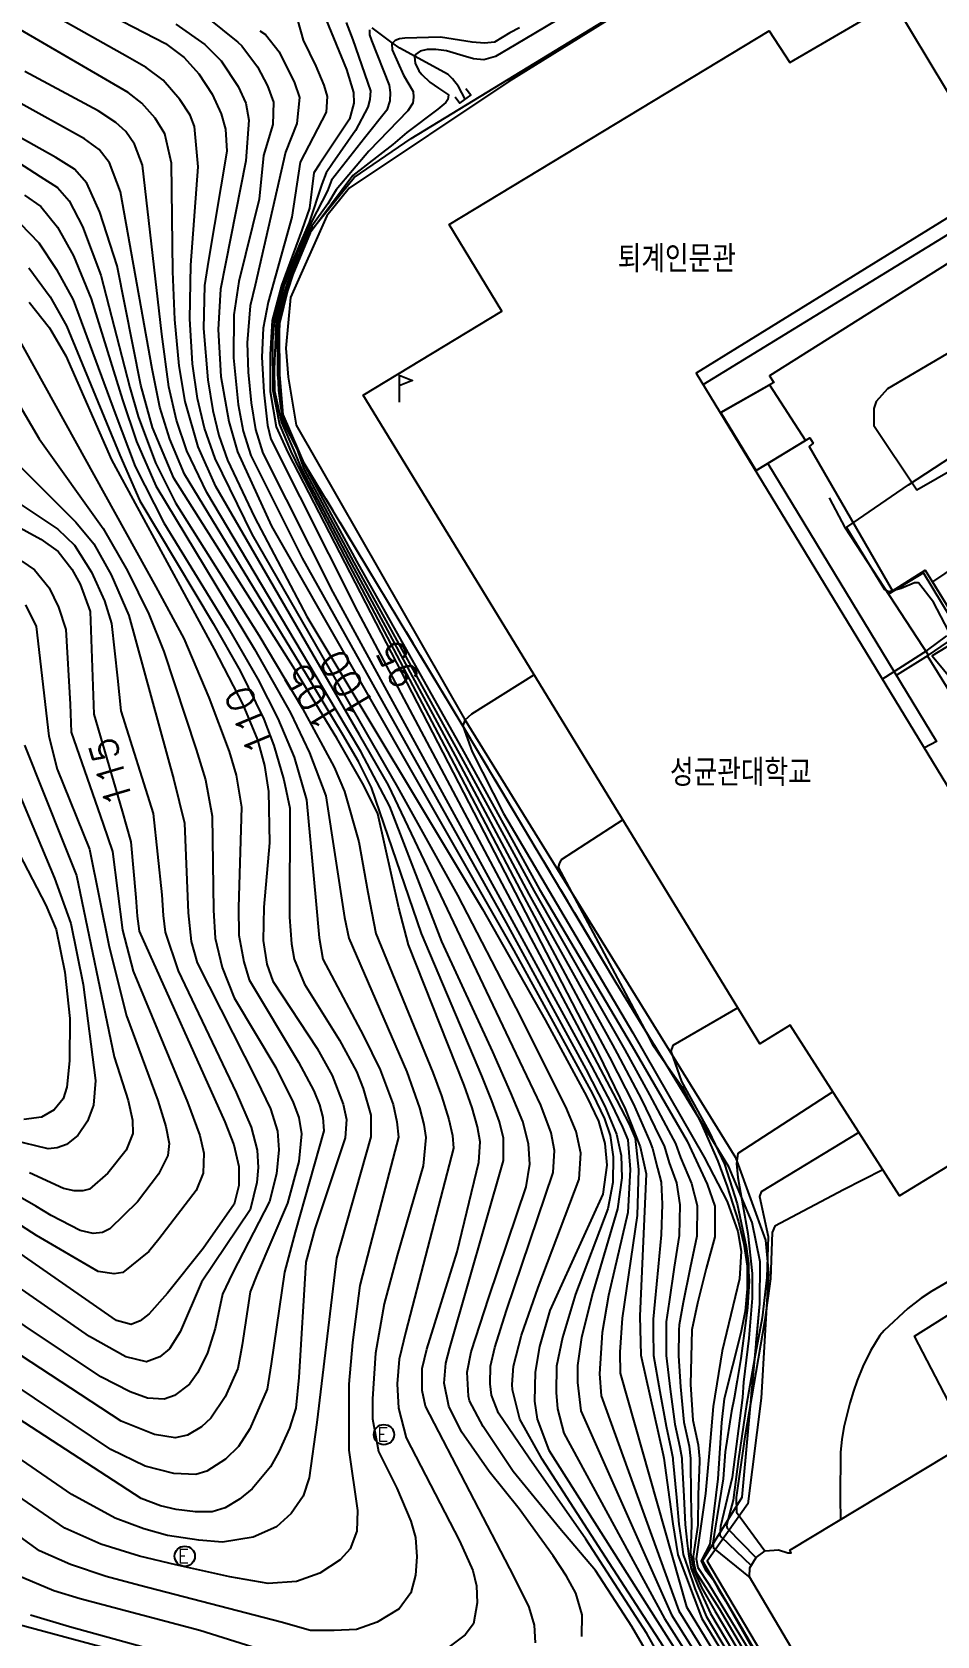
# Model space of a CAD drawing. Header units: feet. Extents: x 197796 to 199821, y 552499 to 555392.
# Drawn here: x 199208 to 199275, y 554318.5 to 554437.2 of the extents above; entities that cross this region are included whole.
import ezdxf
from ezdxf.enums import TextEntityAlignment as Align

# ---------------------------------------------------------------- set-up
doc = ezdxf.new("R2010")
doc.units = ezdxf.units.FT
doc.header["$MEASUREMENT"] = 0
doc.linetypes.add('ANYANG1', pattern=[11.5, 6, -1, 1, -1.5, 1, -1])
for name, color, linetype in [('AAA008', 7, 'CONTINUOUS'), ('AAB114', 7, 'CONTINUOUS'), ('AAC006', 7, 'ANYANG1'), ('ADA085', 1, 'CONTINUOUS'), ('AE150', 7, 'CONTINUOUS'), ('AE340', 7, 'CONTINUOUS'), ('AZ0202', 7, 'CONTINUOUS'), ('AZ0801', 7, 'CONTINUOUS'), ('BA003', 5, 'CONTINUOUS'), ('CA0011', 7, 'CONTINUOUS'), ('CAA001', 7, 'CONTINUOUS'), ('CAA002', 30, 'CONTINUOUS'), ('ZC002', 7, 'CONTINUOUS')]:
    doc.layers.add(name, color=color, linetype=linetype)
doc.styles.add('GHS', font='ROMANS', dxfattribs={"bigfont": 'NGSW.shx'})
doc.styles.add('NGSW', font='ROMANS.shx', dxfattribs={"bigfont": 'NGSW.shx'})

# ---------------------------------------------------------------- blocks, each defined once
blk = doc.blocks.new('AZ0202')
at = {"layer": 'AZ0202'}
blk.add_circle((0, 0), 0.75, dxfattribs=at)
at = {"layer": 'AZ0202', "style": 'GHS'}
blk.add_text('E', height=1, dxfattribs=at).set_placement((-0.5, -0.48))
blk = doc.blocks.new('AAB114')
at = {"layer": 'AAB114'}
for points in [[(0, 2), (1, 1.6), (0, 1.2)], [(0, 2), (0, 0)]]:
    blk.add_lwpolyline(points, dxfattribs=at)

msp = doc.modelspace()

# ---------------------------------------------------------------- linework, layer by layer
at = {"layer": 'AAA008', "color": 255}
for points in [[(199341.64, 554393.55), (199272.21, 554351.12), (199264.12, 554363.74), (199261.89, 554362.36), (199232.52, 554410.36), (199242.78, 554416.59), (199238.88, 554423), (199262.56, 554437.34), (199264.09, 554435), (199271.77, 554439.46), (199276.99, 554430.76)], [(199277.38, 554424.49), (199257.17, 554411.99), (199278.52, 554376.89)], [(199266.1, 554314.48), (199261.12, 554322.92), (199261.13, 554323.59), (199261.62, 554324.35), (199262.28, 554324.85), (199263.26, 554324.92), (199263.95, 554324.69), (199264.2, 554324.7), (199264.1, 554324.9), (199277.39, 554332.92), (199273.32, 554340.72), (199290.23, 554351.36), (199295.41, 554342.57), (199292.05, 554340.51), (199294.31, 554336.73), (199299.77, 554340.19), (199318.61, 554309.3)]]:
    msp.add_lwpolyline(points, dxfattribs=at)
at = {"layer": 'AAC006', "color": 255}
msp.add_lwpolyline([(199270.41, 554302.29), (199257.63, 554324.09), (199260.56, 554328.82), (199261.88, 554343.11), (199261.91, 554346.24), (199261.3, 554349.15), (199259.58, 554353.25), (199251.25, 554366.88), (199239.86, 554385.97), (199228.09, 554405.45), (199226.52, 554408.82), (199226.2, 554411.88), (199226.19, 554415.26), (199226.87, 554418.3), (199228.58, 554422.42)], dxfattribs=at)
at = {"layer": 'ADA085', "color": 255}
for points in [[(199258.9, 554443.28), (199243.3, 554433.58), (199231.49, 554425.69), (199229.83, 554423.64), (199227.14, 554417.6), (199226.8, 554413.85), (199226.97, 554411.7), (199227.56, 554408.14), (199240.01, 554386.44), (199260.09, 554353.94), (199262.29, 554347.83), (199262.51, 554345.41), (199261.97, 554336.13), (199260.99, 554328.32), (199257.99, 554324.08), (199280.71, 554285.74)], [(199276.1, 554427.16), (199278.09, 554423.87), (199278.5, 554423.24), (199278.56, 554422.2), (199278.14, 554421.59), (199262.59, 554411.81), (199262.92, 554411.31), (199258.99, 554409.09)], [(199261.61, 554404.8), (199265.59, 554407.2), (199265.83, 554406.82), (199265.54, 554406.58), (199271.69, 554395.9), (199274.11, 554397.43), (199277.09, 554392.59), (199274.63, 554391.09), (199277.02, 554388.19), (199278.33, 554388.69), (199281.46, 554383.72), (199281.41, 554383.43), (199276.93, 554380.43)]]:
    msp.add_lwpolyline(points, dxfattribs=at)
msp.add_lwpolyline([(199279.7, 554406.89), (199277.25, 554410.77), (199282.66, 554414.12), (199282.31, 554415.37), (199281.9, 554416.17), (199280.61, 554416.28), (199271.32, 554410.85), (199270.5, 554409.91), (199270.32, 554409.37), (199270.32, 554408.12), (199273.51, 554403.37), (199277.84, 554405.85), (199281.29, 554401.08), (199278.96, 554400.07), (199281.47, 554396.01), (199285.01, 554397.9), (199285.17, 554398.61)], close=True, dxfattribs=at)
at = {"layer": 'AE150', "color": 255}
for points in [[(199265.27, 554407.01), (199261.61, 554404.8), (199258.99, 554409.09), (199262.59, 554411.13)], [(199279.23, 554399.63), (199274.65, 554396.55), (199276.73, 554393.18), (199281.29, 554396.3)]]:
    msp.add_lwpolyline(points, close=True, dxfattribs=at)
at = {"layer": 'AE340', "color": 255}
msp.add_lwpolyline([(199239.32, 554432.45), (199239.68, 554431.97), (199240.48, 554432.57), (199240.12, 554433.05)], dxfattribs=at)
at = {"layer": 'AZ0801', "color": 255}
for points in [[(199270.41, 554302.29), (199257.63, 554324.09), (199260.56, 554328.82), (199261.88, 554343.11), (199261.91, 554346.24), (199261.3, 554349.15), (199259.58, 554353.25), (199251.25, 554366.88), (199239.86, 554385.97), (199228.09, 554405.45), (199226.52, 554408.82), (199226.2, 554411.88), (199226.19, 554415.26), (199226.87, 554418.3), (199228.58, 554422.42), (199231.85, 554426.47), (199236.07, 554429.36), (199261.03, 554444.62), (199260.94, 554444.94)], [(199257.68, 554411.16), (199277.64, 554423.39), (199277.03, 554424.27)], [(199262.46, 554405.31), (199274.96, 554384.73), (199274.07, 554384.27)], [(199272.07, 554389.7), (199274.36, 554391.13), (199268.22, 554400.53), (199267.04, 554402.77)], [(199274.36, 554391.13), (199276.71, 554392.74), (199273.99, 554397.22), (199271.41, 554395.65)], [(199279.08, 554383.27), (199276.47, 554387.57), (199274.29, 554391.09)]]:
    msp.add_lwpolyline(points, dxfattribs=at)
at = {"layer": 'BA003', "color": 255}
msp.add_lwpolyline([(199240.08, 554432.27), (199239.57, 554433.21), (199239.14, 554433.77), (199238.82, 554434.09), (199235.23, 554436.05), (199234.67, 554436.44), (199233.2, 554437.56)], dxfattribs=at)
at = {"layer": 'CAA001', "color": 255}
for points, elevation in [([(199206.8, 554442.14), (199217.89, 554436.4), (199219.28, 554435.36), (199220.36, 554434.14), (199221.35, 554432.65), (199222.02, 554431.2), (199222.34, 554430.06), (199222.43, 554428.43), (199221.08, 554420.37), (199220.78, 554418.49), (199220.7, 554415.31), (199221.02, 554411.5), (199221.4, 554409.24), (199221.83, 554407.39), (199222.48, 554405.55), (199224.48, 554401.34), (199228.36, 554394), (199241.36, 554372.32), (199245.98, 554364.14), (199249.07, 554358.44), (199249.93, 554356.63), (199250.42, 554354.98), (199250.55, 554353.38), (199250.26, 554351.23), (199247.2, 554344.54), (199246.33, 554342.62), (199245.57, 554339.96), (199245.26, 554338.06), (199245.2, 554335.91), (199245.4, 554334.58), (199246.27, 554332.28), (199254.94, 554318.61), (199259.56, 554311.4)], 100), ([(199229.76, 554438.2), (199231.28, 554434.47), (199231.8, 554432.78), (199231.82, 554431.99), (199231.52, 554430.79), (199229.28, 554427.47), (199228.87, 554426.83), (199228.55, 554424.22), (199227.98, 554422.57), (199226.48, 554418.48), (199225.79, 554415.89), (199225.64, 554413.37), (199225.63, 554410.63), (199226.08, 554408.02), (199226.95, 554406.13), (199247.22, 554366.88), (199249.91, 554361.67), (199251.91, 554357.55), (199253.03, 554354.74), (199253.46, 554352.75), (199253.01, 554342.2), (199253.08, 554339.32), (199254.73, 554331.95), (199254.78, 554331.71), (199255.43, 554326.83), (199255.82, 554324.54), (199257.59, 554319.83), (199259.86, 554316.12)], 95), ([(199245.27, 554318.03), (199245.21, 554319.35), (199244.82, 554320.68), (199243.71, 554322.92), (199237.13, 554335.55), (199236.9, 554336.72), (199236.9, 554338.34), (199237.24, 554339.76), (199239.48, 554346.98), (199241.08, 554353.61), (199241.18, 554355.1), (199240.98, 554356.23), (199240.58, 554357.63), (199239.99, 554359.31), (199235.87, 554369.7), (199235.16, 554372.43), (199233.6, 554379.39), (199232.57, 554381.48), (199230.58, 554384.99), (199227.46, 554390.07), (199218.51, 554404.22), (199216.92, 554407.97), (199216.07, 554411.1), (199214.31, 554419.94), (199213.04, 554423.92), (199212.07, 554426.06), (199211.17, 554427.1), (199209.78, 554427.95), (199205.48, 554430.36)], 105), ([(199207.81, 554417.24), (199209.3, 554415.34), (199210.53, 554413.28), (199213.91, 554405.59), (199221.49, 554391.57), (199223.62, 554387.48), (199224.7, 554384.86), (199225.22, 554382.95), (199225.52, 554381.03), (199225.58, 554377.24), (199225.16, 554372.47), (199225.13, 554370.02), (199225.4, 554368.25), (199225.83, 554367), (199229.12, 554362.02), (199230.23, 554360.02), (199231.05, 554357.9), (199231.28, 554356.77), (199231.18, 554355.41), (199228.94, 554348.66), (199228.28, 554346.2), (199227.76, 554337.67), (199227.53, 554335.39), (199227.07, 554333.92), (199226.28, 554332.17), (199225.66, 554331.07), (199224.31, 554329.44), (199223.36, 554328.67), (199222.3, 554328.02), (199221.35, 554327.72), (199220.11, 554327.72), (199218.68, 554327.9), (199217.52, 554328.17), (199216.09, 554328.72), (199204.93, 554335.97)], 110), ([(199203.19, 554402.69), (199208.68, 554399.72), (199209.95, 554398.81), (199210.97, 554397.5), (199211.59, 554396.39), (199212.33, 554394.36), (199212.59, 554386.75), (199214.68, 554379.59), (199215.32, 554377.32), (199215.7, 554373.2), (199215.8, 554371.8), (199215.94, 554370.7), (199222.29, 554356.59), (199222.95, 554354.88), (199223.32, 554353.29), (199223.31, 554351.87), (199222.98, 554350.51), (199220.67, 554347.21), (199218.03, 554343.92), (199216.69, 554342.39), (199216.03, 554341.87), (199215.36, 554341.6), (199214.27, 554341.89), (199204.84, 554348.42)], 115), ([(199245.17, 554389.68), (199240.55, 554386.75), (199240.04, 554386.32), (199239.9, 554385.9), (199240.58, 554383.98), (199242.92, 554379.4), (199252.49, 554363.18), (199257.77, 554353.97), (199259.45, 554350.7), (199260.24, 554348.47), (199260.49, 554347.02), (199260.37, 554344.98), (199259.09, 554339.65), (199258.43, 554335.52), (199258.12, 554332.06), (199257.85, 554329.08), (199257.17, 554324.25), (199257.28, 554323.61), (199258.11, 554322.37), (199261.42, 554316.96)], 90), ([(199205.36, 554379.66), (199209.04, 554372.63), (199209.81, 554370.82), (199210.44, 554367.67), (199210.81, 554364.23), (199210.8, 554361.1), (199210.59, 554359.16), (199210.31, 554358.3), (199209.65, 554357.47), (199208.71, 554356.93), (199207.4, 554356.77)], 120), ([(199270.97, 554353.05), (199268.06, 554351.55), (199263, 554348.86), (199262.78, 554348.39), (199262.66, 554344.96), (199262.24, 554341.94), (199260.78, 554333.27), (199260.12, 554328.78), (199260.14, 554327.71), (199262.25, 554324.83)], 85), ([(199207.9, 554320.1), (199210.79, 554319.24), (199219.81, 554316.75)], 105)]:
    msp.add_lwpolyline(points, dxfattribs=dict(at, elevation=elevation))
at = {"layer": 'CAA002', "color": 255}
for points, elevation in [([(199256.99, 554314.28), (199250.46, 554324.38), (199245.76, 554331.63), (199244.12, 554334.59), (199243.58, 554336.75), (199243.54, 554337.15), (199243.64, 554338.52), (199244.24, 554340.8), (199245.48, 554344.33), (199248.5, 554352.35), (199248.64, 554354.28), (199248.29, 554355.88), (199247.52, 554357.69), (199243.85, 554365.03), (199239.52, 554373.37), (199235.08, 554381.35), (199224.3, 554400.07), (199221.57, 554405.67), (199220.79, 554407.92), (199220.27, 554410.11), (199219.89, 554412.69), (199219.69, 554416.03), (199219.77, 554419.99), (199220.32, 554427.26), (199220.04, 554430.24), (199219.73, 554431.09), (199218.96, 554432.25), (199217.72, 554433.67), (199216.47, 554434.63), (199215.07, 554435.4), (199208.27, 554439.22)], 101), ([(199254.91, 554316.25), (199253.51, 554318.72), (199249, 554325.7), (199244.81, 554331.71), (199242.55, 554335.04), (199242.02, 554336.36), (199241.91, 554337.19), (199241.94, 554338.51), (199242.26, 554339.89), (199243.12, 554342.62), (199246.59, 554352.84), (199246.68, 554354.46), (199246.44, 554355.77), (199245.68, 554357.83), (199243.59, 554362.17), (199234.4, 554381.51), (199232.24, 554385.24), (199221.62, 554403.62), (199220.3, 554406.55), (199219.34, 554409.9), (199218.9, 554412.53), (199218.58, 554415.96), (199218.44, 554419.53), (199218.33, 554427.55), (199217.84, 554429.72), (199217.13, 554430.88), (199216.15, 554431.98), (199215.13, 554432.76), (199207.17, 554437.41)], 102), ([(199218.66, 554437.82), (199220.81, 554436.31), (199222.01, 554435.11), (199223.28, 554433.22), (199223.83, 554431.98), (199224.06, 554430.72), (199223.85, 554427.72), (199222.33, 554420.09), (199221.96, 554418.22), (199221.8, 554415.23), (199222, 554411.74), (199222.57, 554408.41), (199223.22, 554406.17), (199225.75, 554400.67), (199243.67, 554369.28), (199249.49, 554358.66), (199250.38, 554356.82), (199250.81, 554355.58), (199251.03, 554353.99), (199250.99, 554352.11), (199250.64, 554350.15), (199248.24, 554343.83), (199247.27, 554340.64), (199246.84, 554338.5), (199246.8, 554336.57), (199246.91, 554335.34), (199247.37, 554333.55), (199254.83, 554319.84), (199259.37, 554312.7)], 99), ([(199220.99, 554438.31), (199223.24, 554436.49), (199223.54, 554436.23), (199224.7, 554434.66), (199225.45, 554433.27), (199225.89, 554432.06), (199225.85, 554430.4), (199225.15, 554428.11), (199224.82, 554424.87), (199223.31, 554418.79), (199222.94, 554416.32), (199222.92, 554413.14), (199223.28, 554409.67), (199223.64, 554407.71), (199224.22, 554405.9), (199228, 554398.31), (199243.1, 554371.32), (199249.01, 554360.48), (199250.42, 554357.75), (199251.26, 554355.69), (199251.62, 554354.1), (199251.67, 554352.45), (199251.35, 554350.16), (199249.53, 554343.95), (199248.69, 554340.63), (199248.39, 554338.55), (199248.38, 554337.3), (199248.62, 554335.2), (199255.33, 554320.1), (199260.45, 554311.98)], 98), ([(199227.68, 554438.04), (199228.09, 554436.64), (199229.03, 554434.72), (199229.62, 554433.3), (199229.86, 554432.46), (199229.78, 554431.32), (199227.86, 554427.62), (199227.25, 554423.55), (199225.48, 554417.24), (199225.11, 554415.32), (199225.02, 554413.18), (199225.16, 554410.59), (199225.45, 554408.15), (199225.69, 554407.12), (199232.11, 554394.37), (199249.85, 554360.93), (199251.28, 554358.22), (199252.21, 554356.41), (199252.65, 554355.39), (199252.91, 554353.07), (199252.81, 554349.67), (199251.68, 554342.07), (199251.51, 554339.54), (199251.54, 554337.98), (199256.45, 554320.71), (199261.28, 554312.75)], 96), ([(199231.27, 554437.95), (199231.77, 554436.66), (199233.06, 554432.89), (199233.01, 554432.26), (199232.86, 554431.68), (199231.95, 554429.96), (199230.26, 554427.52), (199229.78, 554426.82), (199229.46, 554425.98), (199228.52, 554423.14), (199227.77, 554421.4), (199226.78, 554419.02), (199226.45, 554417.91), (199225.94, 554415.83), (199225.82, 554414.33), (199225.84, 554410.72), (199226.32, 554408.2), (199227.18, 554406.2), (199227.85, 554404.76), (199231.48, 554397.8), (199239.02, 554383.52), (199244.41, 554373.25), (199247.67, 554367.15), (199250.44, 554361.98), (199250.75, 554361.38), (199252.52, 554357.89), (199253.73, 554355.14), (199253.94, 554354.62), (199254.31, 554353.15), (199254.57, 554352.12), (199254.65, 554350.5), (199254.58, 554348.23), (199254.35, 554345.87), (199254.11, 554343.3), (199253.98, 554341.99), (199253.99, 554341.13), (199254.01, 554339.31), (199254.48, 554336.63), (199254.94, 554334.07), (199255.3, 554332.44), (199255.44, 554331.7), (199255.45, 554331.58), (199255.71, 554328.8), (199255.89, 554326.81), (199256.1, 554325.34), (199256.21, 554324.58), (199256.55, 554323.59), (199257.07, 554322.06), (199257.91, 554320.01), (199260.09, 554316.36)], 94), ([(199233, 554437.41), (199233, 554437.04), (199233.14, 554436.61), (199234.45, 554433.3), (199234.53, 554432.76), (199234.5, 554432.14), (199234.28, 554431.45), (199232.63, 554429.39), (199230.19, 554426.27), (199229.88, 554425.5), (199228.7, 554423.2), (199227.62, 554420.85), (199226.66, 554418.45), (199226.09, 554415.92), (199225.94, 554412.26), (199225.96, 554410.69), (199226.47, 554408.35), (199227.4, 554406.27), (199227.99, 554404.84), (199231.66, 554397.89), (199239.33, 554383.68), (199244.79, 554373.45), (199248.13, 554367.42), (199250.97, 554362.29), (199251.31, 554361.65), (199253.12, 554358.24), (199254.42, 554355.54), (199254.79, 554354.81), (199255.17, 554353.55), (199255.7, 554352.07), (199255.95, 554350.45), (199255.9, 554348.18), (199255.53, 554345.83), (199255.16, 554343.26), (199254.94, 554341.78), (199254.94, 554341.15), (199254.94, 554339.29), (199255.24, 554336.8), (199255.6, 554334.22), (199255.97, 554332.52), (199256.1, 554331.69), (199256.1, 554331.54), (199256.25, 554328.87), (199256.36, 554326.79), (199256.5, 554325.41), (199256.6, 554324.61), (199256.8, 554323.51), (199257.35, 554322.16), (199258.23, 554320.2), (199260.4, 554316.55)], 93), ([(199244.09, 554437.55), (199243.38, 554437.18), (199242.24, 554436.5), (199241.51, 554436.41), (199240.6, 554436.5), (199238.25, 554436.87), (199235.61, 554436.78), (199235.21, 554436.75), (199234.9, 554436.61), (199234.65, 554436.36), (199234.67, 554435.93), (199235.5, 554434.06), (199236.23, 554432.84), (199236.26, 554432.42), (199236.2, 554431.97), (199235.84, 554431.4), (199232.94, 554428.42), (199230.53, 554425.56), (199229.91, 554424.52), (199228.73, 554422.87), (199228.25, 554421.88), (199227.35, 554419.86), (199226.78, 554418.3), (199226.21, 554415.89), (199226.21, 554415.02), (199226.18, 554412.5), (199226.26, 554410.72), (199226.41, 554409.55), (199226.62, 554408.32), (199227.63, 554406.34), (199228.14, 554404.91), (199231.84, 554397.99), (199239.63, 554383.84), (199245.17, 554373.65), (199248.58, 554367.69), (199251.49, 554362.6), (199251.88, 554361.93), (199253.72, 554358.59), (199255.12, 554355.94), (199255.64, 554354.99), (199256.02, 554353.94), (199256.83, 554352.02), (199257.24, 554350.4), (199257.22, 554348.13), (199256.72, 554345.78), (199256.21, 554343.22), (199255.91, 554341.57), (199255.89, 554341.17), (199255.87, 554339.27), (199256, 554336.97), (199256.25, 554334.37), (199256.64, 554332.6), (199256.76, 554331.67), (199256.75, 554331.5), (199256.78, 554328.94), (199256.82, 554326.77), (199256.74, 554324.66), (199256.98, 554323.48), (199257.57, 554322.14), (199258.55, 554320.39), (199260.71, 554316.74)], 92), ([(199247.51, 554438.51), (199243.82, 554436.33), (199242.31, 554435.44), (199241.45, 554435.19), (199240.7, 554435.26), (199239.93, 554435.49), (199238.7, 554435.86), (199237.91, 554435.95), (199237.27, 554435.94), (199236.75, 554435.83), (199236.4, 554435.59), (199236.32, 554435.4), (199236.36, 554434.94), (199236.65, 554434.38), (199236.87, 554434.09), (199237.45, 554433.54), (199238.1, 554433.09), (199238.84, 554432.6), (199238.8, 554432.25), (199238.64, 554432.03), (199238.06, 554431.53), (199235.76, 554429.82), (199234.73, 554428.92), (199231.76, 554426.63), (199228.61, 554422.39), (199227.32, 554419.29), (199226.93, 554418.09), (199226.33, 554415.68), (199226.3, 554415.05), (199226.32, 554411.87), (199226.59, 554408.95), (199228.29, 554404.99), (199232.02, 554398.08), (199239.94, 554383.99), (199245.55, 554373.84), (199252.44, 554362.2), (199256.49, 554355.17), (199257.97, 554351.98), (199258.54, 554350.34), (199258.54, 554348.07), (199257.9, 554345.73), (199257.26, 554343.17), (199256.84, 554341.19), (199256.76, 554337.14), (199256.91, 554334.51), (199257.31, 554332.68), (199257.42, 554331.66), (199257.41, 554331.46), (199257.32, 554329.01), (199257.28, 554326.75), (199256.95, 554324.44), (199257.02, 554323.76), (199257.15, 554323.29), (199258.87, 554320.57), (199261.02, 554316.93)], 91), ([(199224.87, 554437.34), (199225.29, 554437.05), (199226.31, 554435.78), (199227.45, 554433.49), (199227.81, 554432.41), (199227.62, 554430.47), (199226.78, 554428.36), (199224.52, 554418.5), (199224.17, 554416.97), (199223.95, 554414.25), (199224.01, 554412.07), (199224.24, 554409.81), (199224.55, 554407.84), (199225.09, 554406.08), (199230.27, 554395.79), (199249.43, 554360.71), (199250.85, 554357.99), (199251.72, 554356.19), (199252.11, 554355.26), (199252.29, 554353.06), (199252.11, 554349.88), (199250.69, 554343.74), (199250.21, 554341.01), (199250.01, 554337.95), (199250.14, 554336.32), (199255.88, 554320.4), (199260.82, 554312.47)], 97), ([(199253.53, 554317.29), (199252.41, 554319.24), (199249.71, 554323.39), (199247.08, 554326.49), (199243.62, 554330.71), (199241.4, 554334.05), (199240.39, 554335.94), (199240.31, 554336.3), (199240.22, 554338.06), (199240.52, 554339.58), (199241.83, 554343.59), (199244.59, 554351.78), (199244.85, 554353.46), (199244.76, 554354.97), (199244.33, 554356.62), (199243.46, 554358.73), (199242.11, 554361.78), (199238.35, 554369.93), (199234.49, 554379.94), (199232.35, 554383.99), (199230.53, 554387.06), (199220.96, 554403.17), (199219.48, 554406.26), (199218.7, 554408.52), (199218.15, 554410.99), (199217.62, 554414.89), (199216.18, 554427.4), (199215.61, 554428.95), (199214.95, 554429.87), (199214.23, 554430.54), (199212.91, 554431.4), (199207.48, 554434.33)], 103), ([(199248.7, 554318.5), (199248.72, 554320.11), (199248.27, 554321.71), (199247.56, 554322.96), (199246.58, 554324.48), (199244.08, 554327.95), (199241.85, 554330.72), (199239.8, 554333.66), (199238.86, 554335.55), (199238.52, 554337.26), (199238.63, 554338.73), (199238.93, 554339.86), (199242.9, 554353.73), (199242.92, 554355.37), (199242.61, 554356.6), (199242.05, 554358.15), (199241.31, 554359.99), (199236.83, 554370.53), (199233.14, 554381.34), (199232.17, 554383.26), (199231, 554385.29), (199227.86, 554390.45), (199219.3, 554404.53), (199218.21, 554407.11), (199217.48, 554409.48), (199216.91, 554412.31), (199214.56, 554425.41), (199213.74, 554427.57), (199212.98, 554428.56), (199211.9, 554429.33), (199206.74, 554432.21)], 104), ([(199202.94, 554430.2), (199208.62, 554426.55), (199209.91, 554425.73), (199210.77, 554424.76), (199211.75, 554422.84), (199213.1, 554419.26), (199215.25, 554410.93), (199215.86, 554408.78), (199217.16, 554405.36), (199218.63, 554402.41), (199224.8, 554392.6), (199228.04, 554387.18), (199230.37, 554382.83), (199231.15, 554381.03), (199232.21, 554377.31), (199232.86, 554373.58), (199233.45, 554370.54), (199237.69, 554360.25), (199238.31, 554358.51), (199238.86, 554356.77), (199239.14, 554355.58), (199239.21, 554354.64), (199235.68, 554341.07), (199235.18, 554339.03), (199235.03, 554337.21), (199235.15, 554335.39), (199235.7, 554333.2), (199239.65, 554325.57), (199240.65, 554323.39), (199240.9, 554322.24), (199240.97, 554320.99), (199240.69, 554319.45), (199240.08, 554318.63), (199238.68, 554317.6)], 106), ([(199207.46, 554425.16), (199208.68, 554424.32), (199209.9, 554422.8), (199211.08, 554420.67), (199212.39, 554417.51), (199214.7, 554410.02), (199215.74, 554406.93), (199217.19, 554403.67), (199224.47, 554391.56), (199227.14, 554386.86), (199228.56, 554383.89), (199229.75, 554380.72), (199231.14, 554371.71), (199231.46, 554370.19), (199235.75, 554360.29), (199236.7, 554357.63), (199237.01, 554356.39), (199237.17, 554355.44), (199236.96, 554353.33), (199235.04, 554346.69), (199234.08, 554343.13), (199233.44, 554339.48), (199233.21, 554336.09), (199233.22, 554334.6), (199233.65, 554332.2), (199235.01, 554329.47), (199236.04, 554327.03), (199236.39, 554325.82), (199236.5, 554324.39), (199236.39, 554323.03), (199236.04, 554321.74), (199235.18, 554320.56), (199233.57, 554319.56), (199232.03, 554319.03), (199230.38, 554318.95), (199228.63, 554318.95), (199226.45, 554319.57), (199216, 554322.28), (199213.5, 554322.95), (199210.87, 554323.84), (199208.58, 554324.84), (199202.66, 554329.11)], 107), ([(199207.14, 554423.08), (199208.51, 554421.65), (199209.82, 554419.67), (199211.05, 554417.42), (199214.18, 554409.01), (199215.64, 554405.08), (199217.77, 554400.93), (199222.5, 554393.19), (199224.73, 554389.36), (199226.22, 554386.45), (199227.41, 554383.59), (199228.33, 554380.43), (199229.03, 554372.94), (199229.27, 554370.22), (199229.53, 554368.62), (199232.55, 554362.96), (199233.78, 554360.44), (199234.74, 554357.87), (199235.02, 554356.6), (199235.15, 554355.46), (199233.03, 554347.45), (199232.28, 554344.47), (199231.73, 554340.25), (199231.45, 554337.18), (199231.45, 554332.29), (199232.1, 554327.82), (199232.06, 554326.29), (199231.56, 554325), (199230.81, 554324.18), (199229.31, 554323.18), (199227.59, 554322.57), (199225.48, 554322.43), (199222.65, 554322.92), (199218.66, 554323.81), (199215.96, 554324.45), (199213.12, 554325.34), (199210.45, 554326.52), (199203.39, 554331.35)], 108), ([(199207.79, 554419.8), (199209.37, 554417.65), (199210.56, 554415.51), (199214.51, 554405.92), (199215.99, 554402.54), (199221.41, 554393.47), (199223.43, 554389.97), (199225.18, 554386.4), (199225.91, 554384.44), (199226.64, 554381.9), (199227.09, 554379.81), (199227.07, 554371.73), (199227.22, 554369.76), (199227.41, 554368.63), (199228.17, 554366.77), (199230.78, 554362.63), (199232.02, 554360.31), (199232.53, 554359.06), (199233.08, 554357.08), (199233.1, 554355.49), (199230.54, 554346.5), (199229.1, 554334.33), (199228.52, 554330.25), (199228.09, 554328.9), (199227.19, 554327.61), (199226.12, 554326.61), (199224.37, 554325.86), (199222.11, 554325.49), (199220.35, 554325.62), (199218.05, 554325.98), (199216.29, 554326.46), (199214.17, 554327.26), (199210.95, 554329), (199203.16, 554334.36)], 109), ([(199203.72, 554415.35), (199208.55, 554407.14), (199213.27, 554400.49), (199215.09, 554397.36), (199216.66, 554394.16), (199217.77, 554391.4), (199220.17, 554384.15), (199220.86, 554381.91), (199221.35, 554379.21), (199221.44, 554372.26), (199221.56, 554370.18), (199222.09, 554368.01), (199222.98, 554365.76), (199226.06, 554360.6), (199227.34, 554358.01), (199227.76, 554356.9), (199227.97, 554355.71), (199227.75, 554353.66), (199226.92, 554350.56), (199224.67, 554345.31), (199224.16, 554344.02), (199223.57, 554340.09), (199223.25, 554338.33), (199222.32, 554336.25), (199221.25, 554334.65), (199220.56, 554334.01), (199219.53, 554333.4), (199218.62, 554333.21), (199217.07, 554333.46), (199214.61, 554334.43), (199204.92, 554340.79)], 112), ([(199206.71, 554415.07), (199217.19, 554396.18), (199219.24, 554392.35), (199221.11, 554387.99), (199222.61, 554384.01), (199223.12, 554382.25), (199223.52, 554379.87), (199223.3, 554372.45), (199223.32, 554370.41), (199223.69, 554368.42), (199224.09, 554367.11), (199227.74, 554361.01), (199228.87, 554358.89), (199229.28, 554357.84), (199229.53, 554356.9), (199229.62, 554355.92), (199227.48, 554348.43), (199226.69, 554345.46), (199225.71, 554338.67), (199225.43, 554336.81), (199224.14, 554333.88), (199223.3, 554332.57), (199222.33, 554331.63), (199220.95, 554330.74), (199220.15, 554330.48), (199218.52, 554330.56), (199216.4, 554331.11), (199213.84, 554332.34), (199203.95, 554338.97)], 111), ([(199206.53, 554405.7), (199211.25, 554400.96), (199212.59, 554399.36), (199213.88, 554397.08), (199215.18, 554394.06), (199218.52, 554381.91), (199219.29, 554378.7), (199219.57, 554372.06), (199219.79, 554369.94), (199220.23, 554368.35), (199224.62, 554359.7), (199225.66, 554357.55), (199226.18, 554355.9), (199226.28, 554354.52), (199226.1, 554352.75), (199225.6, 554350.69), (199222.85, 554345.38), (199222.12, 554343.83), (199221.56, 554341.29), (199221.01, 554339.49), (199220.28, 554338.05), (199219.66, 554337.17), (199218.56, 554336.35), (199217.8, 554336.06), (199216.56, 554336.15), (199215.27, 554336.61), (199213.12, 554337.71), (199204.72, 554343.33)], 113), ([(199275.84, 554392.93), (199274.74, 554395.05), (199273.62, 554396.48), (199273.33, 554396.48), (199272.34, 554396.05), (199271.43, 554395.82), (199271.14, 554395.96), (199268.39, 554400.42), (199268.33, 554400.59), (199272.88, 554403.73), (199276.73, 554406.24)], 88), ([(199206.15, 554402.96), (199209.92, 554400.46), (199211.15, 554399.27), (199212.43, 554397.27), (199213.38, 554395.14), (199213.89, 554393.47), (199214.34, 554389.43), (199214.6, 554387.01), (199216.97, 554379.4), (199217.63, 554373.4), (199217.71, 554371.87), (199217.86, 554370.62), (199218.83, 554367.77), (199223.12, 554358.75), (199224.23, 554356.2), (199224.68, 554354.49), (199224.76, 554353.2), (199224.66, 554352.09), (199224.16, 554350.09), (199220.56, 554344.72), (199218.99, 554341.06), (199218.18, 554339.8), (199217.47, 554339.2), (199216.5, 554338.82), (199214.97, 554339.2), (199212.27, 554340.71), (199205.58, 554345.34)], 114), ([(199207.25, 554398.09), (199208.19, 554397.44), (199209.28, 554396.1), (199209.98, 554394.69), (199210.52, 554393.02), (199210.83, 554387.5), (199210.92, 554385.43), (199213.28, 554378.61), (199213.96, 554376.59), (199214.71, 554370.78), (199215.5, 554367.74), (199219.52, 554358.05), (199220.44, 554355.57), (199220.73, 554354.28), (199220.67, 554352.79), (199220.16, 554351.52), (199217.41, 554347.9), (199216.65, 554346.99), (199214.74, 554345.43), (199214.09, 554345.34), (199212.9, 554345.51), (199208.34, 554348.18), (199206.48, 554349.39)], 116), ([(199207.53, 554394.85), (199208.32, 554393.25), (199209.25, 554385.14), (199209.87, 554382.68), (199212.28, 554376.76), (199213.72, 554369.54), (199215.01, 554364.44), (199217.32, 554358.17), (199217.92, 554356.25), (199218.16, 554354.99), (199218.06, 554354.11), (199217.38, 554352.71), (199215.81, 554350.68), (199213.77, 554348.67), (199213.22, 554348.41), (199212.54, 554348.32), (199211.58, 554348.55), (199209.44, 554349.67), (199208.31, 554350.34), (199206.45, 554351.42)], 117), ([(199270.94, 554389.36), (199274.29, 554391.5), (199275.71, 554392.56)], 88), ([(199205.72, 554384.1), (199209.67, 554374.63), (199210.88, 554371.27), (199211.81, 554366.76), (199212.71, 554359.64), (199212.57, 554357.82), (199212.11, 554356.65), (199211.4, 554355.57), (199210.56, 554354.92), (199209.88, 554354.66), (199209.21, 554354.6), (199206.57, 554355.24)], 119), ([(199207.46, 554384.47), (199210.36, 554377.17), (199211.31, 554374.81), (199214.09, 554361.41), (199215.14, 554358.18), (199215.44, 554356.71), (199215.47, 554355.72), (199214.98, 554354.49), (199213.63, 554352.79), (199212.28, 554351.62), (199211.78, 554351.48), (199211.14, 554351.48), (199210.35, 554351.65), (199207.82, 554352.81)], 118), ([(199251.75, 554378.94), (199247.18, 554375.97), (199247.05, 554375.75), (199246.96, 554375.45), (199253.55, 554363.08), (199253.94, 554362.32), (199254.68, 554361.23), (199256.11, 554359.2), (199257.51, 554356.54), (199258.77, 554353.68), (199259.45, 554351.81), (199260.29, 554349.19), (199260.69, 554347.54), (199260.94, 554345.9), (199260.95, 554344.24), (199260.79, 554342.59), (199260.47, 554340.98), (199259.24, 554336.08), (199259.05, 554334.34), (199258.78, 554330.17), (199258.17, 554325.34), (199257.54, 554324.1), (199257.84, 554323.45), (199258.47, 554322.64), (199258.85, 554321.92), (199259.33, 554321.13), (199259.75, 554320.39), (199261.68, 554316.99)], 89), ([(199260.26, 554365.02), (199255.45, 554362.25), (199255.3, 554361.83), (199256.09, 554359.58), (199258.1, 554355.89), (199259.27, 554353.47), (199260.2, 554350.52), (199260.88, 554347.36), (199261.03, 554346.11), (199261.05, 554345.48), (199261.08, 554344.83), (199260.97, 554342.82), (199260.47, 554339.07), (199260.21, 554337.45), (199259.97, 554336.13), (199259.77, 554335.17), (199259.32, 554332.17), (199259.17, 554330.18), (199258.54, 554326.36), (199258.39, 554325.4), (199258.44, 554325.05), (199261.17, 554322.85)], 88), ([(199267.29, 554358.8), (199260.25, 554354.25), (199260.14, 554353.51), (199260.25, 554352.46), (199260.98, 554348.33), (199261.32, 554345.36), (199261.32, 554343.54), (199261.07, 554340.59), (199260.67, 554337.33), (199260.6, 554336.18), (199259.83, 554330.28), (199258.96, 554326.65), (199258.91, 554326.01), (199259.01, 554325.87), (199261.24, 554323.75)], 87), ([(199269.2, 554355.8), (199261.98, 554351.4), (199261.86, 554351.06), (199262.5, 554348.1), (199262.4, 554345.08), (199262.04, 554342.08), (199261.49, 554339.04), (199260.9, 554335.68), (199260.31, 554331.64), (199259.91, 554328.6), (199259.4, 554326.73), (199259.45, 554326.53), (199261.61, 554324.33)], 86), ([(199277.52, 554354.37), (199278.24, 554352.38), (199278.38, 554351.37), (199278.4, 554350.37), (199278.31, 554346.66), (199278.07, 554346.22), (199277.55, 554345.77), (199276.81, 554345.33), (199274.6, 554344.07), (199273.82, 554343.54), (199272.84, 554342.77), (199271.08, 554341.15), (199270.75, 554340.77), (199270.06, 554339.64), (199269.51, 554338.49), (199269.08, 554337.45), (199268.81, 554336.65), (199268.54, 554335.78), (199268.09, 554333.99), (199267.94, 554333.08), (199267.84, 554332.14), (199267.82, 554328.74), (199267.86, 554327.17)], 84), ([(199230.41, 554315.82), (199220.44, 554318.95), (199211.58, 554321.29), (199209.62, 554321.87), (199206.95, 554323.01)], 106), ([(199204.74, 554320.01), (199215.2, 554317.2)], 104)]:
    msp.add_lwpolyline(points, dxfattribs=dict(at, elevation=elevation))

# ---------------------------------------------------------------- block references
at = {"layer": 'AAB114', "color": 255, "rotation": 359.99}
msp.add_blockref('AAB114', (199235.18, 554409.86), dxfattribs=at)
at = {"layer": 'AZ0202', "color": 255, "rotation": 359.99}
for p in [(199234.06, 554333.44), (199219.32, 554324.44)]:
    msp.add_blockref('AZ0202', p, dxfattribs=at)

# ---------------------------------------------------------------- texts
at = {"layer": 'CA0011', "style": 'NGSW'}
for s, rotation, p in [('100', 120.95, (199230.89, 554391.73)), ('95', 117.31, (199235.15, 554392.42)), ('105', 121.56, (199228.22, 554390.74)), ('110', 112.4, (199224.05, 554389.06)), ('115', 106.27, (199214.08, 554385.22))]:
    msp.add_text(s, height=2, rotation=rotation, dxfattribs=at).set_placement(p, align=Align.RIGHT)
at = {"layer": 'ZC002', "style": 'NGSW'}
for s, p in [('퇴계인문관', (199251.36, 554419.46)), ('성균관대학교', (199255.23, 554381.43))]:
    msp.add_text(s, height=2, rotation=359.99, dxfattribs=at).set_placement(p)

doc.saveas('drawing.dxf')
